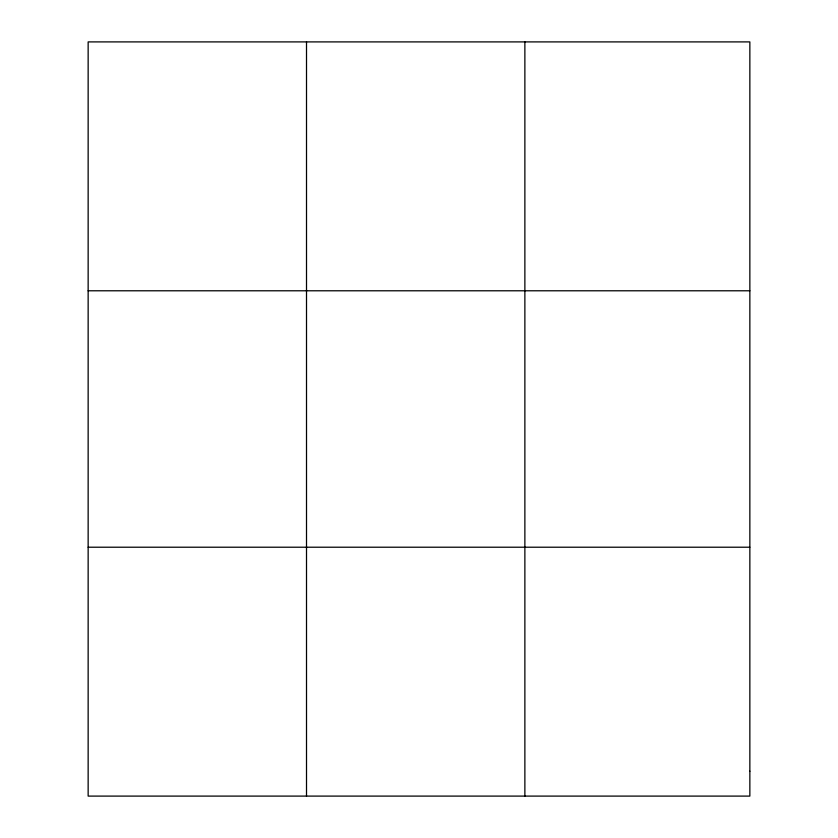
<?xml version="1.0" encoding="UTF-8"?>
<svg xmlns="http://www.w3.org/2000/svg" width="838" height="838" viewBox="0 0 838 838"><rect width="100%" height="100%" fill="white"/><g stroke="black" fill="none" stroke-linecap="round" stroke-linejoin="round"><path stroke-width="1.26" d="M306.509 796.1L306.509 41.9M524.871 796.1L524.871 41.9M88.147 290.786L749.853 290.786M88.147 547.214L749.853 547.214M749.853 771.211L749.853 796.1L88.147 796.1L88.147 41.9L749.853 41.9L749.853 771.211"/></g></svg>
